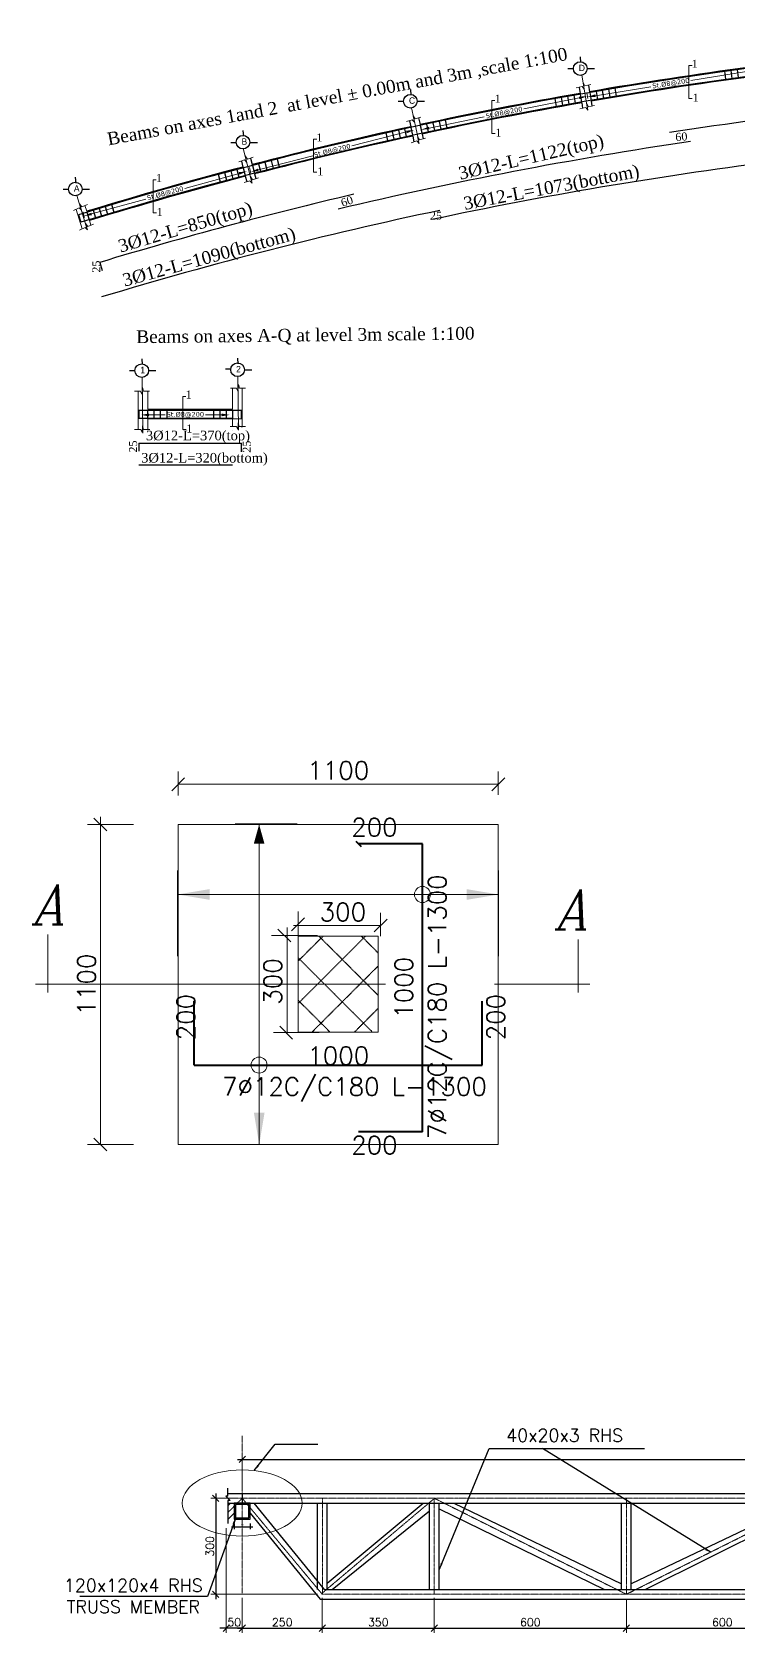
# Model space of a CAD drawing. Extents: x 60675 to 406257, y -6788 to 756297.
# Drawn here: x 388694 to 390903, y 746656 to 751658 of the extents above; entities that cross this region are included whole.
import ezdxf

# ---------------------------------------------------------------- set-up
doc = ezdxf.new("R2010")
doc.units = 0
for name, pattern in [('CENTER2', [1.125, 0.75, -0.125, 0.125, -0.125]), ('CENTERX2', [101.6, 63.5, -12.7, 12.7, -12.7]), ('CONTINOUS', [2000000.0, 1000000.0, 1000000.0]), ('CONTINU', [0]), ('DASHED', [0.75, 0.5, -0.25])]:
    doc.linetypes.add(name, pattern=pattern)
doc.layers.get('0').update_dxf_attribs({"linetype": 'CONTINUOUS'})
doc.layers.get('Defpoints').update_dxf_attribs({"linetype": 'CONTINUOUS'})
for name, color, linetype, lineweight in [('AR-BACKGROUND', 13, 'CONTINUOUS', 25), ('Axis', 144, 'CENTERX2', 9), ('column', 61, 'CONTINUOUS', 20), ('DIM', 247, 'CONTINUOUS', 20), ('HACH', 252, 'CONTINUOUS', 5), ('HATCH', 8, 'CONTINUOUS', 5), ('REIN', 6, 'CONTINUOUS', 40), ('SECTION', 1, 'CONTINUOUS', 60), ('TEXT', 7, 'CONTINUOUS', 25), ('VIS', 8, 'CONTINUOUS', 18), ('WALL', 7, 'CONTINUOUS', 60)]:
    doc.layers.add(name, color=color, linetype=linetype, lineweight=lineweight)
doc.layers.add('FOOTING', color=2, linetype='CONTINUOUS')
doc.layers.add('TRUSS-LAYOUT', color=30, linetype='CONTINUOUS')
doc.layers.add('RHS', color=7, linetype='CONTINUOUS', lineweight=25, true_color=0x3dad99)
doc.styles.add('100', font='verdana.ttf', dxfattribs={"height": 20})
doc.styles.add('100 to 10', font='times.ttf', dxfattribs={"height": 15})
doc.styles.add('BOLDTEXT4', font='italic.shx')
doc.styles.add('dim20', font='romantic.ttf', dxfattribs={"height": 6})
doc.styles.add('normal 2.5', font='romans.shx')
doc.styles.add('TEXT50-2.25', font='romans.shx')
doc.dimstyles.new('dim 20', dxfattribs={"dimtxt": 6, "dimasz": 5, "dimexe": 8, "dimexo": 4, "dimgap": 2, "dimtad": 1, "dimdec": 0, "dimzin": 0, "dimdsep": 46, "dimtxsty": 'dim20', "dimblk": 'ARCHTICK', "dimcen": 0.09, "dimdle": 8, "dimclrd": 3, "dimclre": 3, "dimclrt": 1, "dimadec": 0, "dimazin": 0, "dimtfac": 1, "dimtdec": 0, "dimtofl": 0, "dimtmove": 2, "dimatfit": 3, "dimldrblk": 'ARCHTICK', "dimfxl": 5, "dimtolj": 1, "dimtzin": 0, "dimlwd": -1, "dimlwe": -1, "dimarcsym": 1})
doc.dimstyles.new('DIM-10', dxfattribs={"dimtxt": 25, "dimasz": 20, "dimexe": 15, "dimexo": 15, "dimgap": 6, "dimtad": 1, "dimdec": 0, "dimzin": 0, "dimdsep": 46, "dimtxsty": 'TEXT50-2.25', "dimblk1": 'OBLIQUE', "dimblk2": 'OBLIQUE', "dimsah": 1, "dimcen": 5, "dimdle": 15, "dimclrd": 9, "dimclre": 9, "dimclrt": 3, "dimadec": 0, "dimazin": 0, "dimtfac": 1, "dimtdec": 0, "dimtix": 1, "dimtmove": 0, "dimatfit": 0, "dimfxl": 1, "dimtolj": 1, "dimtzin": 0, "dimlwe": -1, "dimarcsym": 0})
doc.dimstyles.new('Leader', dxfattribs={"dimtxt": 20, "dimasz": 25, "dimexe": 5, "dimexo": 5, "dimgap": 5, "dimtad": 0, "dimdec": 0, "dimdsep": 46, "dimtxsty": '100', "dimcen": 2.5, "dimdle": 100, "dimclrd": 76, "dimclre": 96, "dimclrt": 3, "dimadec": 0, "dimazin": 0, "dimtfac": 1, "dimtdec": 0, "dimtofl": 0, "dimtmove": 1, "dimatfit": 3, "dimfxl": 1, "dimtolj": 1, "dimtzin": 0, "dimlwd": -1, "dimlwe": -1, "dimarcsym": 0})

# ---------------------------------------------------------------- blocks, each defined once
blk = doc.blocks.new('_Oblique')
at = {"color": 0, "linetype": 'ByBlock', "lineweight": -2}
blk.add_line((-0.5, -0.5), (0.5, 0.5), dxfattribs=at)
blk = doc.blocks.new('*D117')
at = {"layer": 'Defpoints', "color": 0, "lineweight": 25}
for p in [(389350.8, 746780.6), (389600.8, 746780.6), (389600.8, 746671)]:
    blk.add_point(p, dxfattribs=at)
at = {"layer": 'DIM', "color": 9}
for p, q in [((389350.8, 746765.6), (389350.8, 746656)), ((389600.8, 746765.6), (389600.8, 746656))]:
    blk.add_line(p, q, dxfattribs=at)
at = {"layer": 'DIM', "color": 9, "lineweight": -2}
blk.add_line((389335.8, 746671), (389615.8, 746671), dxfattribs=at)
at = {"layer": 'DIM', "color": 9, "lineweight": -2, "xscale": 20, "yscale": 20, "zscale": 20, "rotation": 180}
blk.add_blockref('_Oblique', (389350.8, 746671), dxfattribs=at)
at = {"layer": 'DIM', "color": 9, "lineweight": -2, "xscale": 20, "yscale": 20, "zscale": 20}
blk.add_blockref('_Oblique', (389600.8, 746671), dxfattribs=at)
at = {"layer": 'DIM', "color": 3, "insert": (389475.8, 746689.5), "char_height": 25, "attachment_point": 5, "style": 'TEXT50-2.25'}
blk.add_mtext('\\A1;250', dxfattribs=at)
blk = doc.blocks.new('*D118')
at = {"layer": 'Defpoints', "color": 0, "lineweight": 25}
for p in [(389300.9, 746998.4), (389350.8, 746780.6), (389300.9, 746671)]:
    blk.add_point(p, dxfattribs=at)
at = {"layer": 'DIM', "color": 9}
for p, q in [((389300.9, 746983.4), (389300.9, 746656)), ((389350.8, 746765.6), (389350.8, 746656))]:
    blk.add_line(p, q, dxfattribs=at)
at = {"layer": 'DIM', "color": 9, "lineweight": -2}
for p, q in [((389300.9, 746671), (389280.9, 746671)), ((389350.8, 746671), (389300.9, 746671)), ((389350.8, 746671), (389370.8, 746671))]:
    blk.add_line(p, q, dxfattribs=at)
at = {"layer": 'DIM', "color": 9, "lineweight": -2, "xscale": 20, "yscale": 20, "zscale": 20}
blk.add_blockref('_Oblique', (389300.9, 746671), dxfattribs=at)
at = {"layer": 'DIM', "color": 9, "lineweight": -2, "xscale": 20, "yscale": 20, "zscale": 20, "rotation": 180}
blk.add_blockref('_Oblique', (389350.8, 746671), dxfattribs=at)
at = {"layer": 'DIM', "color": 3, "insert": (389325.8, 746689.5), "char_height": 25, "attachment_point": 5, "style": 'TEXT50-2.25'}
blk.add_mtext('\\A1;50', dxfattribs=at)
blk = doc.blocks.new('*D119')
at = {"layer": 'Defpoints', "color": 0, "lineweight": 25}
for p in [(389950.8, 746780.6), (390550.8, 746776.9), (390550.8, 746671)]:
    blk.add_point(p, dxfattribs=at)
at = {"layer": 'DIM', "color": 9}
for p, q in [((389950.8, 746765.6), (389950.8, 746656)), ((390550.8, 746761.9), (390550.8, 746656))]:
    blk.add_line(p, q, dxfattribs=at)
at = {"layer": 'DIM', "color": 9, "lineweight": -2}
blk.add_line((389935.8, 746671), (390565.8, 746671), dxfattribs=at)
at = {"layer": 'DIM', "color": 9, "lineweight": -2, "xscale": 20, "yscale": 20, "zscale": 20, "rotation": 180}
blk.add_blockref('_Oblique', (389950.8, 746671), dxfattribs=at)
at = {"layer": 'DIM', "color": 9, "lineweight": -2, "xscale": 20, "yscale": 20, "zscale": 20}
blk.add_blockref('_Oblique', (390550.8, 746671), dxfattribs=at)
at = {"layer": 'DIM', "color": 3, "insert": (390250.8, 746689.5), "char_height": 25, "attachment_point": 5, "style": 'TEXT50-2.25'}
blk.add_mtext('\\A1;600', dxfattribs=at)
blk = doc.blocks.new('*D120')
at = {"layer": 'Defpoints', "color": 0, "lineweight": 25}
for p in [(390550.8, 746776.9), (391150.8, 746776.9), (391150.8, 746671)]:
    blk.add_point(p, dxfattribs=at)
at = {"layer": 'DIM', "color": 9}
for p, q in [((390550.8, 746761.9), (390550.8, 746656)), ((391150.8, 746761.9), (391150.8, 746656))]:
    blk.add_line(p, q, dxfattribs=at)
at = {"layer": 'DIM', "color": 9, "lineweight": -2}
blk.add_line((390535.8, 746671), (391165.8, 746671), dxfattribs=at)
at = {"layer": 'DIM', "color": 9, "lineweight": -2, "xscale": 20, "yscale": 20, "zscale": 20, "rotation": 180}
blk.add_blockref('_Oblique', (390550.8, 746671), dxfattribs=at)
at = {"layer": 'DIM', "color": 9, "lineweight": -2, "xscale": 20, "yscale": 20, "zscale": 20}
blk.add_blockref('_Oblique', (391150.8, 746671), dxfattribs=at)
at = {"layer": 'DIM', "color": 3, "insert": (390850.8, 746689.5), "char_height": 25, "attachment_point": 5, "style": 'TEXT50-2.25'}
blk.add_mtext('\\A1;600', dxfattribs=at)
blk = doc.blocks.new('*D124')
at = {"layer": 'Defpoints', "color": 0, "lineweight": 25}
for p in [(389350.8, 747076.9), (389268.2, 746776.9), (389600.8, 746776.9)]:
    blk.add_point(p, dxfattribs=at)
at = {"layer": 'DIM', "color": 9}
for p, q in [((389335.8, 747076.9), (389253.2, 747076.9)), ((389585.8, 746776.9), (389253.2, 746776.9))]:
    blk.add_line(p, q, dxfattribs=at)
at = {"layer": 'DIM', "color": 9, "lineweight": -2}
blk.add_line((389268.2, 747091.9), (389268.2, 746761.9), dxfattribs=at)
at = {"layer": 'DIM', "color": 9, "lineweight": -2, "xscale": 20, "yscale": 20, "zscale": 20}
for p, rotation in [((389268.2, 747076.9), 90), ((389268.2, 746776.9), 270)]:
    blk.add_blockref('_Oblique', p, dxfattribs=dict(at, rotation=rotation))
at = {"layer": 'DIM', "color": 3, "insert": (389249.7, 746926.9), "char_height": 25, "attachment_point": 5, "rotation": 90, "style": 'TEXT50-2.25'}
blk.add_mtext('\\A1;300', dxfattribs=at)
blk = doc.blocks.new('SDCV')
at = {"ltscale": 0.03}
for p, q in [((7764833.8, 1778200.6), (7764828, 1778200.6)), ((7764828, 1778200.6), (7764841, 1778187.4)), ((7764833.8, 1778200.6), (7764833.8, 1778225.6)), ((7764833.8, 1778187.4), (7764833.8, 1778115.5)), ((7764841, 1778187.4), (7764833.8, 1778187.4))]:
    blk.add_line(p, q, dxfattribs=at)
blk = doc.blocks.new('*D129')
at = {"layer": 'Defpoints', "color": 0, "lineweight": 25, "ltscale": 3}
for p in [(389600.8, 746780.6), (389950.8, 746761.9), (389950.8, 746671)]:
    blk.add_point(p, dxfattribs=at)
at = {"layer": 'DIM', "color": 9, "ltscale": 3}
for p, q in [((389600.8, 746765.6), (389600.8, 746656)), ((389950.8, 746746.9), (389950.8, 746656))]:
    blk.add_line(p, q, dxfattribs=at)
at = {"layer": 'DIM', "color": 9, "lineweight": -2, "ltscale": 3}
blk.add_line((389585.8, 746671), (389965.8, 746671), dxfattribs=at)
at = {"layer": 'DIM', "color": 9, "lineweight": -2, "ltscale": 3, "xscale": 20, "yscale": 20, "zscale": 20, "rotation": 180}
blk.add_blockref('_Oblique', (389600.8, 746671), dxfattribs=at)
at = {"layer": 'DIM', "color": 9, "lineweight": -2, "ltscale": 3, "xscale": 20, "yscale": 20, "zscale": 20}
blk.add_blockref('_Oblique', (389950.8, 746671), dxfattribs=at)
at = {"layer": 'DIM', "color": 3, "ltscale": 3, "insert": (389775.8, 746689.5), "char_height": 25, "attachment_point": 5, "style": 'TEXT50-2.25'}
blk.add_mtext('\\A1;350', dxfattribs=at)
blk = doc.blocks.new('_ARCHTICK')
at = {"color": 0, "linetype": 'ByBlock', "const_width": 0.15}
blk.add_lwpolyline([(-0.5, -0.5), (0.5, 0.5)], dxfattribs=at)
blk = doc.blocks.new('*D130')
at = {"layer": 'Defpoints', "color": 0, "lineweight": 25, "ltscale": 3}
for p in [(389325.8, 747011.9), (389375.8, 747011.9), (389375.8, 746987.9)]:
    blk.add_point(p, dxfattribs=at)
at = {"layer": 'TEXT', "color": 3, "ltscale": 3}
for p, q in [((389317.8, 746987.9), (389383.8, 746987.9)), ((389325.8, 746997.9), (389325.8, 746979.9)), ((389375.8, 746997.9), (389375.8, 746979.9))]:
    blk.add_line(p, q, dxfattribs=at)
at = {"layer": 'TEXT', "color": 3, "ltscale": 3, "xscale": 5, "yscale": 5, "zscale": 5, "rotation": 180}
blk.add_blockref('_ARCHTICK', (389325.8, 746987.9), dxfattribs=at)
at = {"layer": 'TEXT', "color": 3, "ltscale": 3, "xscale": 5, "yscale": 5, "zscale": 5}
blk.add_blockref('_ARCHTICK', (389375.8, 746987.9), dxfattribs=at)
at = {"layer": 'TEXT', "color": 1, "ltscale": 3, "insert": (389350.8, 746993), "char_height": 6, "attachment_point": 5, "style": 'dim20'}
blk.add_mtext('\\A1;50', dxfattribs=at)
blk = doc.blocks.new('*D131')
at = {"layer": 'Defpoints', "color": 0, "lineweight": 25}
for p in [(394751, 747198.3), (389350.8, 747091.9), (394751, 747091.9)]:
    blk.add_point(p, dxfattribs=at)
at = {"layer": 'DIM', "color": 9}
for p, q in [((389350.8, 747106.9), (389350.8, 747213.3)), ((394751, 747106.9), (394751, 747213.3))]:
    blk.add_line(p, q, dxfattribs=at)
at = {"layer": 'DIM', "color": 9, "lineweight": -2}
blk.add_line((389335.8, 747198.3), (394766, 747198.3), dxfattribs=at)
at = {"layer": 'DIM', "color": 9, "lineweight": -2, "xscale": 20, "yscale": 20, "zscale": 20, "rotation": 180}
blk.add_blockref('_Oblique', (389350.8, 747198.3), dxfattribs=at)
at = {"layer": 'DIM', "color": 9, "lineweight": -2, "xscale": 20, "yscale": 20, "zscale": 20}
blk.add_blockref('_Oblique', (394751, 747198.3), dxfattribs=at)
at = {"layer": 'DIM', "color": 3, "insert": (392050.9, 747216.8), "char_height": 25, "attachment_point": 5, "style": 'TEXT50-2.25'}
blk.add_mtext('\\A1;5400', dxfattribs=at)
blk = doc.blocks.new('*D187')
at = {"layer": 'Defpoints', "color": 0, "lineweight": 25}
for p in [(389365.1, 751222.7), (388851.3, 751101.2, 273517.6), (388856.3, 751083.1)]:
    blk.add_point(p, dxfattribs=at)
at = {"layer": 'DIM', "color": 76}
for p, q in [((389341, 751216.1), (389171.6, 751169.6)), ((388880.4, 751089.7), (389049.8, 751136.2))]:
    blk.add_line(p, q, dxfattribs=at)
at = {"layer": 'DIM', "color": 96}
for p, q in [((389366.4, 751217.9), (389366.4, 751217.9)), ((388852.6, 751096.4), (388857.6, 751078.2))]:
    blk.add_line(p, q, dxfattribs=at)
at = {"layer": 'DIM', "color": 76, "lineweight": 25}
for points in [[(389339.9, 751220.1), (389342.1, 751212.1), (389365.1, 751222.7)], [(388879.3, 751093.7), (388881.5, 751085.7), (388856.3, 751083.1)]]:
    blk.add_solid(points, dxfattribs=at)
at = {"layer": 'DIM', "color": 3, "insert": (389110.7, 751152.9), "char_height": 20, "attachment_point": 5, "rotation": 15.3478, "style": '100'}
blk.add_mtext('\\A1;{\\H0.75x;St.%%C8@200}', dxfattribs=at)
blk = doc.blocks.new('*D188')
at = {"layer": 'Defpoints', "color": 0, "lineweight": 25}
for p in [(389888, 751352), (389372.2, 751239.3, 273517.6), (389376.9, 751221.1)]:
    blk.add_point(p, dxfattribs=at)
at = {"layer": 'DIM', "color": 76}
for p, q in [((389863.8, 751345.8), (389693.6, 751302.2)), ((389401.1, 751227.3), (389571.2, 751270.8))]:
    blk.add_line(p, q, dxfattribs=at)
at = {"layer": 'DIM', "color": 96}
for p, q in [((389889.2, 751347.1), (389889.2, 751347.1)), ((389373.4, 751234.5), (389378.1, 751216.2))]:
    blk.add_line(p, q, dxfattribs=at)
at = {"layer": 'DIM', "color": 76, "lineweight": 25}
for points in [[(389862.7, 751349.8), (389864.8, 751341.7), (389888, 751352)], [(389400, 751231.3), (389402.1, 751223.2), (389376.9, 751221.1)]]:
    blk.add_solid(points, dxfattribs=at)
at = {"layer": 'DIM', "color": 3, "insert": (389632.4, 751286.5), "char_height": 20, "attachment_point": 5, "rotation": 14.3611, "style": '100'}
blk.add_mtext('\\A1;{\\H0.75x;St.%%C8@200}', dxfattribs=at)
blk = doc.blocks.new('*D189')
at = {"layer": 'Defpoints', "color": 0, "lineweight": 25}
for p in [(390427.7, 751457.1), (389906.7, 751371.7, 273517.6), (389910.4, 751353.2)]:
    blk.add_point(p, dxfattribs=at)
at = {"layer": 'DIM', "color": 76}
for p, q in [((390403.2, 751452.2), (390231, 751417.6)), ((389934.9, 751358.1), (390107.1, 751392.7))]:
    blk.add_line(p, q, dxfattribs=at)
at = {"layer": 'DIM', "color": 96}
for p, q in [((390428.7, 751452.2), (390428.7, 751452.2)), ((389907.7, 751366.8), (389911.4, 751348.3))]:
    blk.add_line(p, q, dxfattribs=at)
at = {"layer": 'DIM', "color": 76, "lineweight": 25}
for points in [[(390402.4, 751456.3), (390404, 751448.1), (390427.7, 751457.1)], [(389934.1, 751362.2), (389935.8, 751354), (389910.4, 751353.2)]]:
    blk.add_solid(points, dxfattribs=at)
at = {"layer": 'DIM', "color": 3, "insert": (390169.1, 751405.1), "char_height": 20, "attachment_point": 5, "rotation": 11.3598, "style": '100'}
blk.add_mtext('\\A1;{\\H0.75x;St.%%C8@200}', dxfattribs=at)
blk = doc.blocks.new('*D190')
at = {"layer": 'Defpoints', "color": 0, "lineweight": 25}
for p in [(390950.7, 751538.2), (390426.7, 751473.9, 273517.6), (390429.6, 751455.3)]:
    blk.add_point(p, dxfattribs=at)
at = {"layer": 'DIM', "color": 76}
for p, q in [((390926, 751534.3), (390752.6, 751506.7)), ((390454.3, 751459.2), (390627.8, 751486.8))]:
    blk.add_line(p, q, dxfattribs=at)
at = {"layer": 'DIM', "color": 96}
for p, q in [((390951.5, 751533.2), (390951.5, 751533.2)), ((390427.5, 751468.9), (390430.4, 751450.3))]:
    blk.add_line(p, q, dxfattribs=at)
at = {"layer": 'DIM', "color": 76, "lineweight": 25}
for points in [[(390925.4, 751538.4), (390926.7, 751530.1), (390950.7, 751538.2)], [(390453.7, 751463.3), (390455, 751455.1), (390429.6, 751455.3)]]:
    blk.add_solid(points, dxfattribs=at)
at = {"layer": 'DIM', "color": 3, "insert": (390690.2, 751496.7), "char_height": 20, "attachment_point": 5, "rotation": 9.0409, "style": '100'}
blk.add_mtext('\\A1;{\\H0.75x;St.%%C8@200}', dxfattribs=at)
blk = doc.blocks.new('*D204')
at = {"layer": 'Defpoints', "color": 0, "lineweight": 25}
for p in [(389034.4, 750461.7), (389311.8, 750461.7), (389311.8, 750461.7)]:
    blk.add_point(p, dxfattribs=at)
at = {"layer": 'DIM', "color": 76}
for p, q in [((389059.4, 750461.7), (389109.9, 750461.7)), ((389286.8, 750461.7), (389236.3, 750461.7))]:
    blk.add_line(p, q, dxfattribs=at)
at = {"layer": 'DIM', "color": 76, "lineweight": 25}
for points in [[(389059.4, 750465.9), (389059.4, 750457.6), (389034.4, 750461.7)], [(389286.8, 750465.9), (389286.8, 750457.6), (389311.8, 750461.7)]]:
    blk.add_solid(points, dxfattribs=at)
at = {"layer": 'DIM', "color": 3, "insert": (389173.1, 750461.7), "char_height": 20, "attachment_point": 5, "style": '100'}
blk.add_mtext('\\A1;{\\H0.75x;St.%%C8@200}', dxfattribs=at)

msp = doc.modelspace()

# ---------------------------------------------------------------- linework, layer by layer
at = {"color": 3, "linetype": 'CONTINU', "lineweight": 25}
for p, q in [((390406.75809, 751580.60551, 111028.11588), (390408.0953, 751562.48042, 171640.23967)), ((390368.44242, 751543.80722, 111028.11588), (390385.53669, 751543.83346, 111028.11588)), ((390427.97932, 751543.89861, 111028.11588), (390451.02529, 751543.93399, 111028.11588)), ((389876.18828, 751478.64301, 111028.11595), (389877.52548, 751460.51792, 171640.23974)), ((389837.87261, 751441.84473, 111028.11595), (389854.96688, 751441.87097, 111028.11595)), ((389897.4095, 751441.93612, 111028.11595), (389920.45548, 751441.97149, 111028.11595)), ((389315.6237, 751313.26629, 111028.11588), (389332.71797, 751313.29253, 111028.11588)), ((389353.02709, 751350.73462, 111028.11588), (389354.3643, 751332.60953, 171640.23967)), ((389375.1606, 751313.35768, 111028.11588), (389398.20657, 751313.39306, 111028.11588)), ((388790.9539, 751167.42168, 171873.3731), (388808.04817, 751167.44792, 171873.3731)), ((388829.26957, 751204.21996, 171873.3731), (388830.60677, 751186.09487, 232485.49689)), ((388850.49079, 751167.51307, 171873.3731), (388873.53677, 751167.54844, 171873.3731)), ((388873.73091, 751069.14604, 16113.52399), (388873.73091, 751069.14604, 16113.52399)), ((388905.91644, 750938.3113, 16113.52399), (388905.9749, 750938.10128, 16088.52494)), ((388905.9749, 750938.10128, 16088.52494), (388906.03336, 750937.89125, 16063.52589)), ((389036.95103, 750636.8643, -586358.42114), (389038.28823, 750618.73921, -525746.29735)), ((389336.1906, 750639.54174, -901125.04696), (389337.5278, 750621.41665, -840512.92317)), ((388998.63536, 750600.06602, -586358.42114), (389015.72963, 750600.09226, -586358.42114)), ((389058.17225, 750600.15741, -586358.42114), (389081.21823, 750600.19279, -586358.42114)), ((389298.72345, 750605.50052, -532228.69416), (389315.81771, 750605.52676, -532228.69416)), ((389357.41182, 750602.83485, -901125.04696), (389380.4578, 750602.87022, -901125.04696)), ((389350.58139, 750479.45685, -54820.63566), (389351.00362, 750479.45685, -54820.63566)), ((389350.58139, 750476.95685, -54820.63566), (389351.00362, 750476.95685, -54820.63566)), ((389350.58139, 750451.95685, -54820.63566), (389351.00362, 750451.95685, -54820.63566)), ((389350.58139, 750449.45685, -54820.63566), (389351.00362, 750449.45685, -54820.63566))]:
    msp.add_line(p, q, dxfattribs=at)
at = {"color": 30, "linetype": 'CONTINOUS', "lineweight": 13}
for p, q in [((390746.19197, 751553.11006), (390746.19197, 751449.95575)), ((390746.19197, 751553.11006), (390755.92655, 751553.11006)), ((390130.56345, 751444.09779), (390130.56345, 751340.94348)), ((390130.56345, 751444.09779), (390140.29803, 751444.09779)), ((390746.19197, 751449.95575), (390756.53293, 751449.95575)), ((389573.79237, 751322.98633), (389573.79237, 751219.83202)), ((389573.79237, 751322.98633), (389583.52694, 751322.98633)), ((390130.56345, 751340.94348), (390140.90442, 751340.94348)), ((389573.79237, 751219.83202), (389584.13333, 751219.83202)), ((389072.39847, 751196.19215), (389072.39847, 751093.03784)), ((389072.39847, 751196.19215), (389082.13305, 751196.19215)), ((389072.39847, 751093.03784), (389082.73944, 751093.03784)), ((389165.03213, 750519.5564), (389165.03213, 750416.40209)), ((389165.03213, 750519.5564), (389174.76671, 750519.5564)), ((389165.03213, 750416.40209), (389175.37309, 750416.40209))]:
    msp.add_line(p, q, dxfattribs=at)
at = {"color": 6, "linetype": 'CONTINU', "lineweight": 25}
for p, q in [((389028.29684, 750476.95685, -54820.63566), (389348.08139, 750476.95685, -54820.63566)), ((389028.29684, 750476.95685, -368896.3528), (389028.29684, 750451.95685, -368896.3528)), ((389055.79684, 750451.95685, -368896.3528), (389055.79684, 750476.95685, -368896.3528)), ((389075.79684, 750451.95685, -368896.3528), (389075.79684, 750476.95685, -368896.3528)), ((389075.79684, 750451.95685, -368896.3528), (389075.79684, 750476.95685, -368896.3528)), ((389095.79684, 750451.95685, -368896.3528), (389095.79684, 750476.95685, -368896.3528)), ((389115.79684, 750451.95685, -368896.3528), (389115.79684, 750476.95685, -368896.3528)), ((389260.58139, 750476.95685, -683662.97862), (389260.58139, 750451.95685, -683662.97862)), ((389280.58139, 750476.95685, -683662.97862), (389280.58139, 750451.95685, -683662.97862)), ((389300.58139, 750476.95685, -683662.97862), (389300.58139, 750451.95685, -683662.97862)), ((389320.58139, 750476.95685, -683662.97862), (389320.58139, 750451.95685, -683662.97862)), ((389348.08139, 750449.45685, -683662.97862), (389348.08139, 750476.95685, -683662.97862)), ((389028.29684, 750451.95685, -54820.63566), (389320.58139, 750451.95685, -54820.63566)), ((389028.29684, 750373.9087, -368896.3528), (389028.29684, 750348.9087, -368896.3528)), ((389028.29684, 750373.9087, -54820.63566), (389348.08139, 750373.9087, -54820.63566)), ((389348.08139, 750346.4087, -683662.97862), (389348.08139, 750373.9087, -683662.97862)), ((389028.29684, 750306.23913, -54820.63566), (389320.58139, 750306.23913, -54820.63566))]:
    msp.add_line(p, q, dxfattribs=at)
at = {"color": 3, "linetype": 'CONTINU', "lineweight": 25}
for centre in [(390406.75809, 751543.80722, 111028.11588), (389876.18828, 751441.84473, 111028.11595), (389353.02709, 751313.93634, 111028.11588), (388829.26957, 751167.42168, 171873.3731), (389036.95103, 750600.06602, -586358.42114), (389336.1906, 750602.74346, -901125.04696)]:
    msp.add_circle(centre, 21.22142, dxfattribs=at)
at = {"linetype": 'Continuous', "lineweight": 20}
for centre in [(389913.73885, 748963.32424), (389403.63247, 748430.26011)]:
    msp.add_circle(centre, 25, dxfattribs=at)
at = {"layer": 'AR-BACKGROUND'}
for p, q in [((389616.19437, 746811.30535), (389915.92762, 747061.94403)), ((390012.278, 747061.94403), (390535.81115, 746809.8103)), ((391094.95695, 747061.94403), (390565.81115, 746809.56367)), ((389631.97887, 746791.94403), (389935.81115, 747038.01037)), ((389965.81115, 747044.07776), (390482.71958, 746791.94403)), ((390610.07557, 746791.94403), (391135.81115, 747054.60641))]:
    msp.add_line(p, q, dxfattribs=at)
at = {"layer": 'Axis', "linetype": 'CENTER2'}
for p, q in [((389350.81115, 746780.63713), (389350.81115, 747271.82131)), ((389301.60034, 747076.94403), (391150.81115, 747076.94403)), ((389350.81115, 747076.94403), (389600.81115, 746776.94403)), ((389600.81115, 746780.63713), (389951.63563, 747076.94403)), ((389601.19437, 746776.94403), (389601.19437, 747076.94403)), ((389950.81115, 746776.94403), (389950.81115, 747076.94403)), ((389950.81115, 747076.94403), (390550.81115, 746776.94403)), ((390550.81115, 746776.94403), (390550.81115, 747076.94403)), ((390550.81115, 746776.94403), (391150.81115, 747076.94403)), ((389600.81115, 746776.94403), (391135.81115, 746776.94403))]:
    msp.add_line(p, q, dxfattribs=at)
msp.add_lwpolyline([(389350.81115, 747076.94403), (389305.85754, 747031.99041)], dxfattribs=at)
at = {"layer": 'column', "lineweight": 20}
for p, q in [((389525.82313, 748533.55398), (389525.82313, 748833.55398)), ((389525.82313, 748833.55398), (389775.82313, 748833.55398)), ((389775.82313, 748833.55398), (389775.82313, 748533.55398)), ((389775.82313, 748533.55398), (389525.82313, 748533.55398))]:
    msp.add_line(p, q, dxfattribs=at)
at = {"layer": 'DIM', "color": 9, "lineweight": 20}
for p, q in [((389150.82313, 749272.79525), (389150.82313, 749347.71963)), ((390150.82313, 749274.68527), (390150.82313, 749347.71963)), ((390150.82313, 749274.68527), (390150.82313, 749345.5413)), ((389150.82313, 749307.71963), (390150.82313, 749307.71963)), ((389010.82313, 749181.91092), (388867.60651, 749181.91092)), ((388907.60651, 749206.19105), (388907.60651, 748181.91092)), ((389521.94757, 749183.78696), (389328.63247, 749183.78696)), ((389403.63247, 749181.91092), (389403.63247, 748181.91092)), ((390150.82313, 749160.45858), (390150.82313, 749181.91092)), ((389148.59395, 748770.37484), (389148.59395, 749038.32424)), ((390151.88475, 748770.37484), (390151.88475, 749038.32424)), ((389150.82313, 748963.32424), (390150.82313, 748963.32424)), ((389525.25394, 748835.33384), (389525.25394, 748910.25822)), ((389491.58295, 748859.71909), (389491.58295, 748528.36433)), ((389511.11642, 748866.47325), (389783.17258, 748866.47325)), ((389783.17258, 748833.4389), (389783.17258, 748906.47325)), ((389783.17258, 748833.4389), (389783.17258, 748904.29492)), ((389585.57702, 748835.48906), (389442.36041, 748835.48906)), ((389591.46653, 748531.69736), (389448.24992, 748531.69736)), ((389010.82313, 748181.91092), (388867.60651, 748181.91092)), ((389504.29953, 748181.91092), (389328.88036, 748181.91092))]:
    msp.add_line(p, q, dxfattribs=at)
for points in [[(389386.9658, 749121.95381), (389420.29913, 749121.95381), (389403.63247, 749181.91092)], [(389248.59395, 748979.99091), (389248.59395, 748946.65757), (389148.59395, 748963.32424)], [(390051.88475, 748979.99091), (390051.88475, 748946.65757), (390151.88475, 748963.32424)], [(389387.21369, 748281.91092), (389420.54702, 748281.91092), (389403.88036, 748181.91092)]]:
    msp.add_solid(points, dxfattribs=at)
at = {"layer": 'FOOTING', "lineweight": 20}
for p, q in [((390150.82313, 749181.91092), (389150.82313, 749181.91092)), ((389150.82313, 749181.91092), (389150.82313, 748181.91092)), ((390150.82313, 748181.91092), (390150.82313, 749181.91092)), ((389150.82313, 748181.91092), (390150.82313, 748181.91092))]:
    msp.add_line(p, q, dxfattribs=at)
at = {"layer": 'HACH', "ltscale": 3, "extrusion": (0, 0, -1)}
msp.add_ellipse((389350.81115, 747061.94403), major_axis=(187.18273, 0), ratio=0.5524361896, start_param=-3.1415926536, end_param=3.1415926536, dxfattribs=at)
at = {"layer": 'HATCH', "linetype": 'DASHED', "lineweight": 20, "ltscale": 3}
for p, q in [((389525.82313, 748755.6327), (389603.74441, 748833.55398)), ((389525.82313, 748623.05018), (389736.32693, 748833.55398)), ((389775.82313, 748647.79697), (389590.06611, 748833.55398)), ((389775.82313, 748780.37949), (389722.64863, 748833.55398)), ((389755.77746, 748535.26011), (389525.82313, 748765.21445)), ((389568.90945, 748533.55398), (389775.82313, 748740.46766)), ((389624.90107, 748533.55398), (389525.82313, 748632.63192)), ((389701.49197, 748533.55398), (389775.82313, 748607.88514))]:
    msp.add_line(p, q, dxfattribs=at)
at = {"layer": 'REIN'}
for p, q in [((389705.96536, 749129.67721), (389722.08029, 749113.6201)), ((389913.73885, 749121.95381), (389713.73885, 749121.95381)), ((389913.73885, 748221.95381), (389913.73885, 749121.95381)), ((389200.82313, 748430.26011), (389200.82313, 748630.26011)), ((390100.82313, 748430.26011), (390100.82313, 748630.26011)), ((389200.82313, 748430.26011), (390100.82313, 748430.26011)), ((389913.73885, 748221.95381), (389713.73885, 748221.95381))]:
    msp.add_line(p, q, dxfattribs=at)
at = {"layer": 'RHS', "color": 6}
for p, q in [((390387.04455, 751460.54336, 303571.43171), (390391.23365, 751435.8965, 303571.43172)), ((390406.76179, 751463.89459, 303571.43171), (390410.95089, 751439.24774, 303571.43172)), ((390436.31794, 751469.03732, 303571.43171), (390440.507, 751444.39068, 303571.43172)), ((390436.31794, 751469.03732, 303571.43171), (390440.507, 751444.39068, 303571.43172)), ((390456.03517, 751472.38855, 303571.43171), (390460.22423, 751447.74192, 303571.43172)), ((390475.7524, 751475.73979, 303571.43171), (390479.94146, 751451.09316, 303571.43172)), ((390475.7524, 751475.73979, 303571.43171), (390479.94146, 751451.09316, 303571.43172)), ((390495.46963, 751479.09103, 303571.43171), (390499.6587, 751454.44439, 303571.43172)), ((390515.18687, 751482.44226, 303571.43171), (390519.37593, 751457.79563, 303571.43172)), ((390327.89286, 751450.48965, 303571.43171), (390332.08196, 751425.84279, 303571.43172)), ((390347.61009, 751453.84089, 303571.43171), (390351.79919, 751429.19403, 303571.43172)), ((390367.32732, 751457.19212, 303571.43171), (390371.51642, 751432.54527, 303571.43172)), ((389877.75109, 751359.81539, 303571.43177), (389882.95294, 751335.36218, 303571.43177)), ((389907.06748, 751366.18458, 303571.43177), (389912.26927, 751341.73161, 303571.43177)), ((389926.62975, 751370.34599, 303571.43177), (389931.83155, 751345.89303, 303571.43177)), ((389946.19203, 751374.50741, 303571.43177), (389951.39382, 751350.05444, 303571.43177)), ((389965.7543, 751378.66882, 303571.43177), (389970.9561, 751354.21586, 303571.43177)), ((389985.31658, 751382.83024, 303571.43177), (389990.51837, 751358.37727, 303571.43177)), ((389799.50199, 751343.16973, 303571.43177), (389804.70384, 751318.71652, 303571.43177)), ((389819.06427, 751347.33115, 303571.43177), (389824.26611, 751322.87793, 303571.43177)), ((389838.62654, 751351.49256, 303571.43177), (389843.82839, 751327.03935, 303571.43177)), ((389858.18882, 751355.65398, 303571.43177), (389863.39066, 751331.20076, 303571.43177)), ((389460.14811, 751261.26159, 303571.43172), (389466.35379, 751237.04388, 303571.43172)), ((389276.12996, 751213.96108, 303571.43172), (389282.33571, 751189.7431, 303571.43172)), ((389295.504, 751218.92559, 303571.43172), (389301.70975, 751194.70762, 303571.43172)), ((389314.87804, 751223.89011, 303571.43172), (389321.08379, 751199.67213, 303571.43172)), ((389334.25209, 751228.85462, 303571.43172), (389340.45784, 751204.63665, 303571.43172)), ((389353.62613, 751233.81914, 303571.43172), (389359.83188, 751209.60116, 303571.43172)), ((389382.65193, 751241.40353, 303571.43172), (389388.85762, 751217.18582, 303571.43172)), ((389402.02598, 751246.36805, 303571.43172), (389408.23166, 751222.15033, 303571.43172)), ((389421.40002, 751251.33256, 303571.43172), (389427.60571, 751227.11485, 303571.43172)), ((389440.77407, 751256.29707, 303571.43172), (389446.97975, 751232.07936, 303571.43172)), ((388923.05211, 751113.0057, 16113.52399), (388930.3706, 751089.10088, 16113.52399)), ((388942.17596, 751118.86049, 16113.52399), (388949.49444, 751094.95566, 16113.52399)), ((388839.38451, 751087.39356, 16113.52399), (388846.70299, 751063.48874, 16113.52399)), ((388865.68057, 751095.44135, 16113.52399), (388872.99906, 751071.53652, 16113.52399)), ((388884.80442, 751101.29613, 16113.52399), (388892.12291, 751077.39131, 16113.52399)), ((388903.92827, 751107.15092, 16113.52399), (388911.24675, 751083.24609, 16113.52399)), ((388906.03336, 750937.89125, 16063.52589), (388913.07385, 750912.89125, 16063.52589))]:
    msp.add_line(p, q, dxfattribs=at)
at = {"layer": 'RHS'}
for p, q in [((390403.15526, 751485.11382, 303571.43171), (390406.34288, 751466.35928, 303571.43171)), ((390432.34781, 751492.39585, 303571.43171), (390435.89903, 751471.50198, 303571.43171)), ((390411.3698, 751436.78305, 303571.43172), (390414.18766, 751420.20393, 303571.43173)), ((390440.92591, 751441.92602, 303571.43172), (390443.41945, 751427.25507, 303571.43173)), ((389873.25558, 751380.9482, 303571.43177), (389877.23091, 751362.26071, 303571.43177)), ((389901.9361, 751390.30651, 303571.43177), (389906.5473, 751368.62988, 303571.43177)), ((389883.47312, 751332.91686, 303571.43177), (389887.25514, 751315.13807, 303571.43177)), ((389912.78945, 751339.28632, 303571.43177), (389915.89945, 751324.66658, 303571.43177)), ((389376.77821, 751264.32578, 303571.43171), (389382.03137, 751243.8253, 303571.43172)), ((389348.2509, 751254.79601, 303571.43171), (389353.00556, 751236.24093, 303571.43172)), ((389389.47819, 751214.76405, 303571.43172), (389393.19821, 751200.24662, 303571.43173)), ((389360.45246, 751207.17936, 303571.43172), (389364.72064, 751190.52276, 303571.43173))]:
    msp.add_line(p, q, dxfattribs=at)
at = {"layer": 'RHS', "color": 6}
for points in [[(390861.74015, 751510.6722), (390858.56745, 751535.47034)], [(390881.57845, 751513.21033), (390878.40575, 751538.00847)], [(390901.41674, 751515.74846), (390898.24404, 751540.5466)]]:
    msp.add_lwpolyline(points, dxfattribs=at)
for centre, radius, start, end in [((392640.26984, 738715.02646, 16113.52399), 12943.03662, 68.823069246, 107.077356227), ((392640.26984, 738715.02646, 16113.52399), 12918.03662, 68.822962159, 107.077463317), ((392632.44545, 738548.64368, 16113.52399), 12943.03662, 93.685893309, 98.650516522), ((392640.26984, 738511.50924, 16113.52399), 12943.03662, 98.391462757, 103.357763908), ((392634.05254, 738437.3544, 16113.52399), 12918.03662, 97.264054516, 102.021610763), ((392653.97405, 738549.83839, 16113.52399), 12943.03662, 103.193011851, 106.832873303), ((392640.26984, 738462.19597, 16113.52399), 12918.03662, 101.940212098, 106.776687573)]:
    msp.add_arc(centre, radius, start, end, dxfattribs=at)
at = {"layer": 'RHS'}
for radius, start, end in [(12945.53662, 97.557746455, 99.804120932), (12915.53662, 97.55836635, 99.804488011), (12945.53662, 99.936899279, 102.190987507), (12915.53662, 99.937574779, 102.191409492), (12945.53662, 102.32376608, 104.577432131), (12915.53662, 102.324496486, 104.577908045), (12945.53662, 104.710210948, 106.955632993), (12915.53662, 104.710995286, 106.955478789)]:
    msp.add_arc((392640.26984, 738715.02646, 16113.52399), radius, start, end, dxfattribs=at)
at = {"layer": 'SECTION', "linetype": 'Continuous', "lineweight": 20}
for p, q in [((388743.66445, 748657.45262), (388743.66445, 748838.79171)), ((390399.88282, 748657.45262), (390399.88282, 748822.88019)), ((388705.4163, 748683.55398), (389798.06135, 748683.55398)), ((390139.16822, 748683.55398), (390437.26323, 748683.55398))]:
    msp.add_line(p, q, dxfattribs=at)
at = {"layer": 'TEXT', "color": 1, "ltscale": 3}
msp.add_line((389325.81115, 747011.94403), (389375.81115, 747011.94403), dxfattribs=at)
at = {"layer": 'TRUSS-LAYOUT'}
for p, q in [((389305.85754, 747091.94403), (391135.81115, 747091.94403)), ((389305.85754, 747061.94403), (391135.81115, 747061.94403)), ((389350.81115, 747091.94403), (389350.81115, 747061.94403)), ((389350.81115, 747091.94403), (389350.81115, 747061.94403)), ((389387.02436, 747061.94403), (389607.02436, 746791.94403)), ((389586.19437, 746791.94403), (389586.19437, 747061.94403)), ((389616.19437, 746791.94403), (389616.19437, 747061.94403)), ((389935.81115, 746791.94403), (389935.81115, 747061.94403)), ((389965.81115, 746791.94403), (389965.81115, 747061.94403)), ((390535.81115, 746791.94403), (390535.81115, 747061.94403)), ((390565.81115, 746791.94403), (390565.81115, 747061.94403)), ((389375.81115, 747030.73083), (389594.59795, 746761.94403)), ((389594.59795, 746761.94403), (391135.81115, 746761.94403)), ((389607.02436, 746791.94403), (391135.81115, 746791.94403))]:
    msp.add_line(p, q, dxfattribs=at)
for points in [[(389314.59795, 747061.94403), (389305.85754, 747053.20362)], [(389325.81115, 747030.73083), (389305.85754, 747010.77721)]]:
    msp.add_lwpolyline(points, dxfattribs=at)
for points in [[(389325.81115, 747011.94403), (389375.81115, 747011.94403), (389375.81115, 747061.94403), (389325.81115, 747061.94403)], [(389330.31115, 747015.94403), (389371.81115, 747015.94403), (389371.81115, 747057.94403), (389329.81115, 747057.94403), (389329.81115, 747016.44403)]]:
    msp.add_lwpolyline(points, close=True, dxfattribs=at)
at = {"layer": 'VIS'}
for p, q in [((390411.89423, 751523.21672, 303571.4317), (390428.64031, 751424.68997, 303571.43173)), ((389880.07492, 751420.98226, 303571.43177), (389901.2398, 751321.48888, 303571.43177)), ((389353.71693, 751293.89368, 303571.4317), (389378.68339, 751196.46194, 303571.43173)), ((388834.27049, 751146.79792, 369967.52736), (388866.67941, 751040.93865, 263886.76854)), ((389037.779, 750579.99846, -368896.3528), (389040.16823, 750405.07579, -368896.3528)), ((389337.51761, 750582.00348, -683662.97862), (389338.89926, 750413.74864, -683662.97862))]:
    msp.add_line(p, q, dxfattribs=at)
for points in [[(390394.16132, 751483.44296), (390412.6596, 751487.77991), (390419.06691, 751479.4541), (390415.9102, 751500.25462), (390421.56356, 751489.86746), (390439.97515, 751494.18409)], [(390405.39291, 751418.14199), (390423.89118, 751422.47894), (390430.2985, 751414.15313), (390427.14178, 751434.95365), (390432.79515, 751424.56649), (390451.20673, 751428.88312)], [(389863.97718, 751378.23099), (389882.08298, 751383.99082), (389889.11727, 751376.18752), (389884.3554, 751396.68022), (389890.79802, 751386.76326), (389908.81896, 751392.4961)], [(389878.2889, 751312.28572), (389896.3947, 751318.04555), (389903.42899, 751310.24224), (389898.66712, 751330.73495), (389905.10974, 751320.81799), (389923.13068, 751326.55082)], [(389340.00096, 751252.69283), (389358.11622, 751258.42284), (389365.13764, 751250.60796), (389360.40953, 751271.10848), (389366.83581, 751261.18092), (389384.86617, 751266.88407)], [(389356.40348, 751187.89197), (389374.51874, 751193.62198), (389381.54016, 751185.80709), (389376.81205, 751206.30761), (389383.23834, 751196.38006), (389401.26869, 751202.08321)], [(388823.79351, 751100.81541), (388841.23691, 751108.3469), (388849.0122, 751101.28166), (388842.2364, 751121.19936), (388849.63311, 751111.97211), (388866.99476, 751119.46831)], [(388842.57856, 751039.45665), (388860.02195, 751046.98815), (388867.79724, 751039.9229), (388861.02144, 751059.8406), (388868.41816, 751050.61335), (388885.7798, 751058.10955)]]:
    msp.add_lwpolyline(points, dxfattribs=at)
for points, elevation in [([(389013.98661, 750536.08597), (389032.98649, 750536.08597), (389037.32419, 750526.51742), (389038.99878, 750547.48935), (389042.1319, 750536.08597), (389061.04273, 750536.08597)], -368896.3528), ([(389313.77116, 750545.285), (389332.77104, 750545.285), (389337.10874, 750535.71644), (389338.78333, 750556.68838), (389341.91645, 750545.285), (389360.82728, 750545.285)], -683662.97862), ([(389014.63496, 750416.18688), (389033.63484, 750416.18688), (389037.97253, 750406.61833), (389039.64713, 750427.59026), (389042.78024, 750416.18688), (389061.69108, 750416.18688)], -368896.3528), ([(389313.51704, 750425.3859), (389332.51692, 750425.3859), (389336.85461, 750415.81735), (389338.52921, 750436.78928), (389341.66233, 750425.3859), (389360.57316, 750425.3859)], -683662.97862)]:
    msp.add_lwpolyline(points, dxfattribs=dict(at, elevation=elevation))
at = {"layer": 'WALL', "color": 4, "linetype": 'CONTINOUS', "lineweight": 20}
for p, q in [((388859.33695, 751116.16192, 16113.52399), (388864.94873, 751097.83183, 16113.52399)), ((388831.87187, 751103.39254, 16113.52399), (388850.41061, 751042.83828, 16113.52399)), ((388873.73091, 751069.14604, 16113.52399), (388878.122, 751054.80316, 16113.52399)), ((389025.79684, 750535.6058, -368896.3528), (389025.79684, 750414.70234, -368896.3528)), ((389055.79684, 750479.45685, -368896.3528), (389055.79684, 750535.98554, -368896.3528)), ((389320.58139, 750544.80482, -683662.97862), (389320.58139, 750479.45685, -683662.97862)), ((389350.58139, 750423.84337, -683662.97862), (389350.58139, 750545.18456, -683662.97862)), ((389055.79684, 750479.45685, -54820.63566), (389320.58139, 750479.45685, -54820.63566)), ((389055.79684, 750415.93884, -368896.3528), (389055.79684, 750449.45685, -368896.3528)), ((389055.79684, 750449.45685, -54820.63566), (389348.08139, 750449.45685, -54820.63566)), ((389320.58139, 750449.45685, -683662.97862), (389320.58139, 750425.3859, -683662.97862)), ((389320.58139, 750412.2402, -683662.97862), (389320.58139, 750411.96231, -683662.97862)), ((389348.08139, 750423.84337, -683662.97862), (389348.08139, 750425.3859, -683662.97862))]:
    msp.add_line(p, q, dxfattribs=at)

# ---------------------------------------------------------------- block references
at = {"layer": 'DIM', "color": 9, "lineweight": 20, "xscale": 40, "yscale": 40, "zscale": 40}
for p, rotation in [((389150.82313, 749307.71963), 180), ((388907.60651, 749181.91092), 90), ((389525.25394, 748870.25822), 180), ((389482.36041, 748835.48906), 90), ((389488.24992, 748531.69736), 270), ((388907.60651, 748181.91092), 270)]:
    msp.add_blockref('_Oblique', p, dxfattribs=dict(at, rotation=rotation))
for p in [(390150.82313, 749307.71963), (389783.17258, 748866.47325)]:
    msp.add_blockref('_Oblique', p, dxfattribs=at)
at = {"layer": 'TEXT', "color": 1}
msp.add_blockref('SDCV', (-7375527.90438, -1031117.04504), dxfattribs=at)

# ---------------------------------------------------------------- texts
at = {"color": 1, "linetype": 'CONTINU', "lineweight": 25, "char_height": 20, "width": 26.3257328, "attachment_point": 1}
for s, insert in [('{\\C7;D}', (390402.24015, 751555.81375, 111028.11588)), ('{\\C7;C}', (389871.67033, 751453.85125, 111028.11595)), ('{\\C7;B}', (389348.50915, 751325.94287, 111028.11588)), ('{\\C7;A}', (388824.75162, 751179.4282, 171873.3731)), ('{\\C7;1}', (389032.43308, 750612.07255, -586358.42114)), ('{\\C7;2}', (389331.67265, 750614.74998, -901125.04696))]:
    msp.add_mtext(s, dxfattribs=dict(at, insert=insert))
at = {"layer": 'DIM', "color": 3, "lineweight": 20, "attachment_point": 5, "style": 'TEXT50-2.25'}
for s, insert, char_height in [('\\A1;1100', (389650.82313, 749350.96963), 56.5), ('\\A1;200', (389763.73885, 749173.4315), 56.25), ('\\A1;300', (389665.17077, 748908.73162), 56.5), ('\\A1;1000', (389650.82313, 748459.47111), 56.25), ('\\A1;200', (389763.73885, 748180.07881), 56.25)]:
    msp.add_mtext(s, dxfattribs=dict(at, insert=insert, char_height=char_height))
at = {"layer": 'DIM', "color": 3, "lineweight": 20, "attachment_point": 5, "rotation": 90, "style": 'TEXT50-2.25'}
for s, insert, char_height in [('\\A1;1100', (388864.35651, 748681.91092), 56.5), ('\\A1;1000', (389855.61385, 748671.95381), 56.25), ('\\A1;300', (389446.13692, 748691.63073), 56.5), ('\\A1;200', (389174.9113, 748580.26011), 56.25), ('\\A1;200', (390142.69813, 748580.26011), 56.25)]:
    msp.add_mtext(s, dxfattribs=dict(at, insert=insert, char_height=char_height))
at = {"layer": 'TEXT', "lineweight": 20, "style": 'TEXT50-2.25'}
msp.add_text('7%%C12C/C180 L-1300', height=56.25, rotation=90, dxfattribs=at).set_placement((389988.43529, 748199.26617))
at = {"layer": 'TEXT', "lineweight": 20}
for s, height, style, p in [('A', 125, 'BOLDTEXT4', (388704.82342, 748869.79417)), ('A', 125, 'BOLDTEXT4', (390338.83675, 748853.88265)), ('7%%C12C/C180 L-1300', 56.25, 'TEXT50-2.25', (389287.98636, 748334.89681))]:
    msp.add_text(s, height=height, dxfattribs=dict(at, style=style)).set_placement(p)
at = {"layer": 'TEXT', "char_height": 40, "attachment_point": 5, "style": 'normal 2.5'}
for s, insert in [('40x20x3 RHS\\P    ', (390357.93125, 747240.38396)), ('120x120x4 RHS \\PTRUSS MEMBER', (389010.46819, 746771.33949))]:
    msp.add_mtext(s, dxfattribs=dict(at, insert=insert))
at = {"layer": 'WALL', "color": 6, "linetype": 'CONTINOUS', "lineweight": 40, "char_height": 40, "attachment_point": 1, "style": '100 to 10'}
for s, insert, width, rotation in [('{\\fTimes New Roman CE|b0|i0|c238|p18;\\C1;Beams on axes \\fTimes New Roman CE|b0|i0|c0|p18;1and 2 \\fTimes New Roman CE|b0|i0|c238|p18; at level\\fTimes New Roman CE|b0|i0|c0|p18; %%P 0.00\\fTimes New Roman CE|b0|i0|c238|p18;m\\fTimes New Roman CE|b0|i0|c0|p18; and 3m\\fTimes New Roman CE|b0|i0|c238|p18; ,scale 1:100}', (388925.88338, 751343.03799, 16113.52399), 1991.9700654, 10.5506324), ('{\\fTimes New Roman CE|b0|i0|c238|p18;\\C7;3%%C12-L=\\fTimes New Roman CE|b0|i0|c0|p18;1122\\fTimes New Roman CE|b0|i0|c238|p18;(top)}', (390022.93673, 751235.31689, 16113.52399), 776.8795887, 13.01981042), ('{\\fTimes New Roman CE|b0|i0|c238|p18;\\C7;3%%C12-L=\\fTimes New Roman CE|b0|i0|c0|p18;1073\\fTimes New Roman CE|b0|i0|c238|p18;(bottom)}', (390038.87344, 751141.60419, 16113.52399), 775.1724546, 10.659587), ('{\\fTimes New Roman CE|b0|i0|c238|p18;\\C7;3%%C12-L=\\fTimes New Roman CE|b0|i0|c0|p18;850\\fTimes New Roman CE|b0|i0|c238|p18;(top)}', (388959.26767, 751006.96303, 16113.52399), 776.8795887, 16.38253864), ('{\\fTimes New Roman CE|b0|i0|c238|p18;\\C7;3%%C12-L=\\fTimes New Roman CE|b0|i0|c0|p18;1090\\fTimes New Roman CE|b0|i0|c238|p18;(bottom)}', (388972.85058, 750900.96509, 16113.52399), 775.1724546, 15.40868121), ('{\\fTimes New Roman CE|b0|i0|c238|p18;\\C1;Beams on axes \\fTimes New Roman CE|b0|i0|c0|p18;A-Q\\fTimes New Roman CE|b0|i0|c238|p18; at level\\fTimes New Roman CE|b0|i0|c0|p18; 3m\\fTimes New Roman CE|b0|i0|c238|p18; scale 1:100}', (389019.55231, 750725.88341, 16113.52399), 1080.4026294, 0.6077114)]:
    msp.add_mtext(s, dxfattribs=dict(at, insert=insert, width=width, rotation=rotation))
at = {"layer": 'WALL', "color": 252, "linetype": 'CONTINOUS', "lineweight": 5, "char_height": 25, "width": 20.9289054, "attachment_point": 1, "style": '100 to 10'}
for s, insert in [('{\\C7;1}', (390755.08408, 751571.4324)), ('{\\C7;1}', (390139.45557, 751462.42013)), ('{\\C7;1}', (390757.54033, 751465.29662)), ('{\\C7;1}', (389582.68448, 751341.30867)), ('{\\C7;1}', (390141.91181, 751356.28435)), ('{\\C7;1}', (389081.29059, 751214.51449)), ('{\\C7;1}', (389585.14073, 751235.17289)), ('{\\C7;1}', (389083.74683, 751108.37871)), ('{\\fTimes New Roman CE|b0|i0|c238|p18;\\C7;25}', (389937.22209, 751096.83422, 16113.52399)), ('{\\C7;1}', (389173.92424, 750537.87874)), ('{\\C7;1}', (389176.38049, 750431.74296))]:
    msp.add_mtext(s, dxfattribs=dict(at, insert=insert))
at = {"layer": 'WALL', "color": 252, "linetype": 'CONTINOUS', "lineweight": 5, "char_height": 25, "width": 41.000591, "attachment_point": 1, "style": '100 to 10'}
for insert, rotation in [((390703.00537, 751342.16764, 16113.52399), 3.97236131), ((389655.99194, 751135.23683, 32227.04798), 18.62130713)]:
    msp.add_mtext('{\\C7;6\\fTimes New Roman CE|b0|i0|c238|p18;0}', dxfattribs=dict(at, insert=insert, rotation=rotation))
at = {"layer": 'WALL', "color": 6, "linetype": 'CONTINOUS', "lineweight": 35, "char_height": 25, "width": 23.5225073, "attachment_point": 1, "rotation": 90, "style": '100 to 10'}
for insert in [(388882.35336, 750906.23024, 16113.52399), (388997.32196, 750344.07078), (389352.2317, 750343.59626)]:
    msp.add_mtext('{\\fTimes New Roman CE|b0|i0|c238|p18;\\C7;2\\fTimes New Roman CE|b0|i0|c0|p18;5}', dxfattribs=dict(at, insert=insert))
at = {"layer": 'WALL', "color": 6, "linetype": 'CONTINOUS', "lineweight": 40, "char_height": 30, "attachment_point": 1, "style": '100 to 10'}
for s, insert, width in [('{\\fTimes New Roman CE|b0|i0|c238|p18;\\C7;3%%C12-L=\\fTimes New Roman CE|b0|i0|c0|p18;370\\fTimes New Roman CE|b0|i0|c238|p18;(top)}', (389049.92888, 750412.51593), 776.8795887), ('{\\fTimes New Roman CE|b0|i0|c238|p18;\\C7;3%%C12-L=\\fTimes New Roman CE|b0|i0|c0|p18;320\\fTimes New Roman CE|b0|i0|c238|p18;(bottom)}', (389035.2012, 750342.84407), 775.1724546)]:
    msp.add_mtext(s, dxfattribs=dict(at, insert=insert, width=width))

# ---------------------------------------------------------------- dimensions: what is measured, and where the dimension line sits
at = {"layer": 'DIM'}
for base, p1, p2, angle, picture, middle in [((390429.64887, 751455.27206, 16113.52399), (390950.71312, 751538.18167, 16113.52399), (390426.68839, 751473.87785, 289631.08868), 189.04087916, '*D190', (390690.18099, 751496.72687, 16113.52399)), ((389910.42552, 751353.18556, 16113.52399), (390427.70834, 751457.11073, 16113.52399), (389906.71464, 751371.65632, 289631.08868), 191.35983143, '*D189', (390169.06693, 751405.14815, 16113.52399)), ((389376.85897, 751221.084, 16113.52399), (389887.99088, 751351.95083, 16113.52399), (389372.18607, 751239.33513, 289631.08868), 194.36113127, '*D188', (389632.42492, 751286.51741, 16113.52399)), ((388856.2884, 751083.05965, 16113.52399), (389365.09104, 751222.7086, 16113.52399), (388851.30192, 751101.22761, 289631.08868), 195.34779469, '*D187', (389110.68972, 751152.88413, 16113.52399))]:
    dim = msp.add_linear_dim(base=base, p1=p1, p2=p2, angle=angle, text='{\\H0.75x;St.%%C8@200}', dimstyle='Leader', dxfattribs=at)
    dim.commit()
    dim.dimension.update_dxf_attribs({"geometry": picture, "text_midpoint": middle})
dim = msp.add_linear_dim(base=(389311.82147, 750461.72596), p1=(389034.37596, 750461.72596), p2=(389311.82147, 750461.72596), text='{\\H0.75x;St.%%C8@200}', dimstyle='Leader', dxfattribs=at)
dim.commit()
dim.dimension.update_dxf_attribs({"geometry": '*D204', "text_midpoint": (389173.09871, 750461.72596)})
for base, p1, p2, picture, middle in [((394751.02436, 747198.34275), (389350.81115, 747091.94403), (394751.02436, 747091.94403), '*D131', (392050.91775, 747216.84275)), ((389300.85754, 746671.0019), (389350.81115, 746780.63713), (389300.85754, 746998.44313), '*D118', (389325.83434, 746689.5019)), ((389600.81115, 746671.0019), (389350.81115, 746780.63713), (389600.81115, 746780.63713), '*D117', (389475.81115, 746689.5019)), ((390550.81115, 746671.0019), (389950.81115, 746780.63713), (390550.81115, 746776.94403), '*D119', (390250.81115, 746689.5019)), ((391150.81115, 746671.0019), (390550.81115, 746776.94403), (391150.81115, 746776.94403), '*D120', (390850.81115, 746689.5019))]:
    dim = msp.add_linear_dim(base=base, p1=p1, p2=p2, dimstyle='DIM-10', override={"dimtmove": 1}, dxfattribs=at)
    dim.commit()
    dim.dimension.update_dxf_attribs({"geometry": picture, "text_midpoint": middle})
dim = msp.add_linear_dim(base=(389268.24395, 746776.94403), p1=(389350.81115, 747076.94403), p2=(389600.81115, 746776.94403), angle=90, dimstyle='DIM-10', override={"dimtmove": 1}, dxfattribs=at)
dim.commit()
dim.dimension.update_dxf_attribs({"geometry": '*D124', "text_midpoint": (389249.74395, 746926.94403)})
at = {"layer": 'DIM', "color": 1, "ltscale": 3}
dim = msp.add_linear_dim(base=(389950.81115, 746671.0019), p1=(389600.81115, 746780.63713), p2=(389950.81115, 746761.94403), dimstyle='DIM-10', override={"dimtmove": 1}, dxfattribs=at)
dim.commit()
dim.dimension.update_dxf_attribs({"geometry": '*D129', "text_midpoint": (389775.81115, 746689.5019)})
at = {"layer": 'TEXT', "color": 1, "ltscale": 3}
dim = msp.add_linear_dim(base=(389375.81115, 746987.9151), p1=(389325.81115, 747011.94403), p2=(389375.81115, 747011.94403), dimstyle='dim 20', override={"dimfxl": 10, "dimfxlon": 1}, dxfattribs=at)
dim.commit()
dim.dimension.update_dxf_attribs({"geometry": '*D130', "text_midpoint": (389350.81115, 746993.03049)})

# ---------------------------------------------------------------- leaders
at = {"layer": 'TEXT', "ltscale": 3}
for points in [[(389387.88641, 747163.30185), (389453.95811, 747246.40398), (389587.10201, 747246.40398)], [(389966.72142, 746855.31539), (390121.95243, 747232.21008), (390607.06563, 747232.21008)], [(390816.10856, 746907.14399), (390289.35446, 747232.21008), (390607.06563, 747232.21008)], [(389330.31115, 747015.94403), (389242.33863, 746769.61649), (388843.68002, 746769.61649)]]:
    msp.add_leader(points, dimstyle='DIM-10', dxfattribs=at)

doc.saveas('drawing.dxf')
